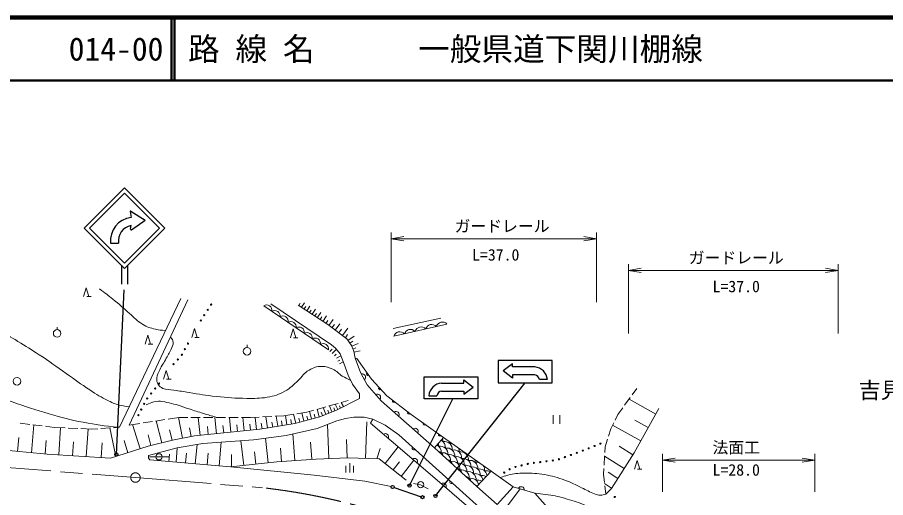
# Model space of a CAD drawing. Units: millimetres, scale not verified. Extents: x 40000 to 680000, y 20000 to 380000.
# Drawn here: x 153410 to 290610, y 304078 to 380000 of the extents above; entities that cross this region are included whole.
import ezdxf
from ezdxf.enums import TextEntityAlignment as Align

# ---------------------------------------------------------------- set-up
doc = ezdxf.new("R2010")
doc.units = ezdxf.units.MM
doc.header["$LTSCALE"] = 1000
doc.linetypes.add('CHAIN', pattern=[18.5, 12, -1.5, 3.5, -1.5])
for name, color, linetype, lineweight in [('M-BMK', 2, 'CHAIN', 13), ('M-STR-HTXT', 7, 'Continuous', 13), ('M-STR-STRC', 7, 'Continuous', 25), ('M-TTL', 2, 'Continuous', 140), ('M-TTL-LINE', 7, 'Continuous', 50), ('M-WORK', 1, 'Continuous', 13)]:
    doc.layers.add(name, color=color, linetype=linetype, lineweight=lineweight)
doc.layers.add('M-BMK-HTXT', color=7, linetype='Continuous')
doc.layers.add('M-TTL-TXT', color=7, linetype='Continuous')
doc.styles.add('ＭＳ ゴシック', font='')
doc.styles.get('ＭＳ ゴシック').set_extended_font_data('MS Gothic')

# ---------------------------------------------------------------- blocks, each defined once
blk = doc.blocks.new('open_arrow')
at = {"color": 0, "linetype": 'Continuous', "lineweight": -2}
blk.add_lwpolyline([(7.5, 1.25), (0, 0), (7.5, -1.25)], dxfattribs=at)

msp = doc.modelspace()

# ---------------------------------------------------------------- linework, layer by layer
at = {"layer": 'M-BMK'}
for p, q in [((128317, 310682), (172069, 307255)), ((172069, 307255), (192149, 305647))]:
    msp.add_line(p, q, dxfattribs=at)
msp.add_circle((172069, 307255), 750, dxfattribs=at)
msp.add_arc((181011, 206269), 100000, 55.19469, 83.60512, dxfattribs=at)
at = {"layer": 'M-STR-HTXT'}
for p, q in [((212463, 335000), (212463, 346000)), ((244898, 335000), (244898, 346000)), ((212463, 345000), (244898, 345000)), ((249989, 330000), (249989, 341000)), ((283099, 330000), (283099, 341000)), ((249989, 340000), (283099, 340000)), ((255369, 305000), (255369, 311000)), ((279420, 305000), (279420, 311000)), ((255369, 310000), (279420, 310000))]:
    msp.add_line(p, q, dxfattribs=at)
at = {"layer": 'M-STR-STRC'}
for p, q in [((171220, 349288), (171378, 348358)), ((171351, 349376), (173584, 347947)), ((171442, 346430), (173584, 347947)), ((171307, 346511), (171378, 347084)), ((168134, 344303), (169405, 344303)), ((169846, 340819), (169846, 337819)), ((170846, 337819), (170846, 340819)), ((169057, 310908), (170279, 336945)), ((237907, 325735), (229407, 325735)), ((229407, 325735), (229407, 322235)), ((231657, 325235), (230157, 324110)), ((231657, 324735), (231657, 325235)), ((237907, 322235), (237907, 325735)), ((231657, 322985), (230157, 324110)), ((235157, 324735), (231657, 324735)), ((217697, 323184), (226197, 323184)), ((217697, 319684), (217697, 323184)), ((223947, 322184), (223947, 322684)), ((223947, 322684), (225447, 321559)), ((226197, 323184), (226197, 319684)), ((235157, 323485), (231657, 323485)), ((231657, 323485), (231657, 322985)), ((237157, 322735), (235907, 322735)), ((219482, 304343), (233638, 322235)), ((220447, 322184), (223947, 322184)), ((223947, 320434), (225447, 321559)), ((229407, 322235), (237907, 322235)), ((215369, 305985), (222197, 319684)), ((226197, 319684), (217697, 319684)), ((218447, 320184), (219697, 320184)), ((220447, 320934), (223947, 320934)), ((223947, 320934), (223947, 320434)), ((212937, 305679), (217198, 304232))]:
    msp.add_line(p, q, dxfattribs=at)
for points in [[(170346, 340319), (176710, 346683), (170346, 353047), (163982, 346683)], [(170346, 341167), (175862, 346683), (170346, 352198), (164831, 346683)]]:
    msp.add_lwpolyline(points, close=True, dxfattribs=at)
for centre in [(169057, 310908), (212700, 305760), (215369, 305985), (219482, 304343), (217434, 304152)]:
    msp.add_circle(centre, 250, dxfattribs=at)
for centre, radius, start, end in [((171305, 349303), 86.3, 57.38076, 189.69095), ((171810, 344687), 3696, 96.70317, 185.95551), ((171810, 344687), 2435, 100.20397, 189.06004), ((171392, 346500), 86.3, 172.87498, 305.31121), ((235032, 322610), 2129, 3.36646, 86.63354), ((235032, 322610), 884, 8.1301, 81.8699), ((220572, 320059), 2129, 93.36646, 176.63354), ((220572, 320059), 884, 98.1301, 171.8699)]:
    msp.add_arc(centre, radius, start, end, dxfattribs=at)
at = {"layer": 'M-TTL'}
msp.add_line((680000, 380000), (40000, 380000), dxfattribs=at)
at = {"layer": 'M-TTL-LINE'}
for p, q in [((177750, 380000), (177750, 370000)), ((178250, 380000), (178250, 370000)), ((40000, 370000), (680000, 370000))]:
    msp.add_line(p, q, dxfattribs=at)
at = {"layer": 'M-WORK'}
for p, q in [((163882, 335859), (164302, 337259)), ((164302, 337259), (164722, 335859)), ((165072, 335859), (164372, 335859)), ((179230, 335561), (169549, 315199)), ((171085, 315540), (180328, 335342)), ((197890, 334450), (198120, 334799)), ((198307, 334175), (198767, 334871)), ((202551, 327449), (192357, 334407)), ((203071, 328229), (193463, 334700)), ((197793, 334514), (202452, 331435)), ((198724, 333899), (198969, 334269)), ((199141, 333623), (199631, 334364)), ((199558, 333348), (199818, 333740)), ((199975, 333072), (200494, 333857)), ((200392, 332796), (200667, 333211)), ((200809, 332520), (201358, 333350)), ((201248, 332231), (201538, 332669)), ((201686, 331941), (202266, 332818)), ((202156, 331630), (202467, 332100)), ((202620, 331311), (203290, 332216)), ((212770, 330826), (220305, 332435)), ((159697, 330645), (159697, 331045)), ((180973, 329405), (181393, 330805)), ((181393, 330805), (181813, 329405)), ((196552, 329358), (196972, 330758)), ((196972, 330758), (197392, 329358)), ((202452, 331435), (205465, 329205)), ((203127, 330935), (203502, 331442)), ((203634, 330560), (204385, 331574)), ((204202, 330140), (204622, 330708)), ((204769, 329720), (205610, 330855)), ((221293, 331521), (212880, 329582)), ((173607, 328354), (174027, 329754)), ((174027, 329754), (174447, 328354)), ((182163, 329405), (181463, 329405)), ((197742, 329358), (197042, 329358)), ((205247, 329366), (205601, 329844)), ((205648, 328938), (206629, 329609)), ((174797, 328354), (174097, 328354)), ((189710, 327813), (189710, 328213)), ((203705, 327693), (203071, 328229)), ((205465, 329205), (206204, 328125)), ((205956, 328488), (206405, 328796)), ((206204, 328125), (206567, 327231)), ((206244, 328028), (207253, 328438)), ((202796, 327200), (203142, 327541)), ((203147, 326844), (203839, 327526)), ((203498, 326488), (203784, 326770)), ((204421, 326798), (203705, 327693)), ((205055, 325173), (204421, 326798)), ((206433, 327562), (206899, 327751)), ((206567, 327231), (206791, 326107)), ((206596, 327088), (207583, 327284)), ((203827, 326116), (204538, 326491)), ((204060, 325674), (204362, 325833)), ((204293, 325231), (204897, 325549)), ((205672, 323449), (205055, 325173)), ((206791, 326107), (207064, 326090)), ((176505, 322795), (176925, 324195)), ((176925, 324195), (177345, 322795)), ((177695, 322795), (176995, 322795)), ((206372, 322002), (205672, 323449)), ((207450, 320490), (206372, 322002)), ((250539, 320307), (251292, 321344)), ((203944, 317965), (207450, 319775)), ((207450, 319775), (207450, 320490)), ((249364, 318689), (250245, 319903)), ((200724, 318031), (202169, 318436)), ((202158, 317253), (201735, 318314)), ((202650, 318570), (204095, 318975)), ((203117, 317635), (202734, 318594)), ((204041, 318015), (203615, 318840)), ((204485, 318245), (204320, 318565)), ((204576, 319109), (205678, 319417)), ((204930, 318474), (204598, 319115)), ((254291, 317277), (250058, 319645)), ((194123, 316933), (195508, 317003)), ((194545, 315357), (194286, 316941)), ((195508, 317003), (197078, 317256)), ((195995, 315593), (195758, 317043)), ((197430, 315844), (197047, 317251)), ((197572, 317336), (199142, 317588)), ((198701, 316191), (198355, 317462)), ((199297, 316353), (199134, 316949)), ((199142, 317588), (200243, 317897)), ((199893, 316516), (199568, 317708)), ((200493, 316679), (200329, 317279)), ((201092, 316843), (200765, 318043)), ((201212, 316876), (203944, 317965)), ((201627, 317041), (201416, 317572)), ((202637, 317444), (202446, 317923)), ((203581, 317820), (203409, 318252)), ((238063, 317127), (238063, 315727)), ((239113, 315727), (239113, 317127)), ((247867, 316337), (248317, 317247)), ((248317, 317247), (249070, 318284)), ((250877, 311175), (254779, 318150)), ((155358, 315649), (153868, 315825)), ((155636, 311174), (156031, 315569)), ((157344, 315414), (155854, 315590)), ((171085, 315540), (172770, 315803)), ((172790, 311784), (171585, 315618)), ((173264, 315880), (174746, 316111)), ((175240, 316188), (176722, 316419)), ((176232, 312742), (175344, 316204)), ((177216, 316496), (178901, 316759)), ((179491, 313471), (178868, 316754)), ((178901, 316759), (180321, 316756)), ((180821, 316755), (182321, 316752)), ((182294, 313926), (182003, 316753)), ((182821, 316751), (184321, 316748)), ((184852, 314189), (184589, 316747)), ((184821, 316747), (186321, 316743)), ((186821, 316742), (188321, 316739)), ((187167, 314427), (186929, 316742)), ((188215, 314534), (188107, 315582)), ((188821, 316738), (190241, 316735)), ((189263, 314642), (189047, 316737)), ((190229, 314741), (190130, 315708)), ((190241, 316735), (191626, 316805)), ((191196, 314840), (190997, 316773)), ((191702, 314892), (197278, 315803)), ((192080, 314954), (191936, 315835)), ((192126, 316831), (193624, 316907)), ((192960, 315098), (192673, 316859)), ((193753, 315227), (193623, 316019)), ((195270, 315475), (195151, 316200)), ((196714, 315711), (196597, 316430)), ((197278, 315803), (201212, 316876)), ((198066, 316018), (197892, 316653)), ((200801, 315011), (203880, 316206)), ((202632, 310263), (202419, 315657)), ((203880, 316206), (205261, 316591)), ((205261, 316591), (206575, 316790)), ((206575, 316790), (208221, 316790)), ((208221, 316790), (209562, 316498)), ((208411, 310277), (208628, 316056)), ((209214, 315847), (209562, 316498)), ((247195, 314979), (247645, 315889)), ((253107, 315160), (250990, 316344)), ((159215, 315192), (157840, 315355)), ((160942, 315108), (159215, 315192)), ((159938, 310837), (160207, 315144)), ((162939, 315009), (161441, 315083)), ((165165, 314900), (163439, 314985)), ((164302, 310564), (164575, 314929)), ((166110, 314964), (165165, 314900)), ((168105, 315100), (166609, 314998)), ((168955, 310579), (168026, 315095)), ((169549, 315199), (168604, 315134)), ((177851, 313157), (177436, 314775)), ((180887, 313736), (180622, 315132)), ((181411, 313836), (191702, 314892)), ((183573, 314058), (183441, 315337)), ((186009, 314308), (185890, 315465)), ((195889, 313909), (200801, 315011)), ((246809, 313790), (247195, 314979)), ((251923, 313044), (247470, 315535)), ((153438, 311371), (153636, 313569)), ((157785, 310981), (157978, 313130)), ((162120, 310700), (162256, 312883)), ((170872, 311181), (170270, 313098)), ((174501, 312298), (174057, 314029)), ((174095, 312194), (177899, 313169)), ((177899, 313169), (181411, 313836)), ((182721, 312635), (190712, 313206)), ((185276, 309095), (185610, 312841)), ((189178, 309167), (188747, 313065)), ((190712, 313206), (195889, 313909)), ((193048, 309595), (192620, 313465)), ((197244, 309946), (196947, 314146)), ((199936, 310136), (199746, 312829)), ((205521, 310377), (205407, 313266)), ((219300, 311978), (220736, 313592)), ((228265, 308285), (220736, 313592)), ((246268, 312126), (246654, 313315)), ((139011, 312706), (158130, 310950)), ((166648, 310417), (166794, 312763)), ((168144, 310324), (174095, 312194)), ((174146, 310737), (178646, 311958)), ((178477, 309702), (178679, 311963)), ((178646, 311958), (182721, 312635)), ((181530, 309429), (181802, 312482)), ((195144, 309797), (194995, 311897)), ((210235, 310209), (210727, 311839)), ((211512, 309459), (213600, 312090)), ((219300, 311978), (226035, 305856)), ((246222, 311204), (246268, 312126)), ((250657, 310829), (248505, 312199)), ((158130, 310950), (168144, 310324)), ((174146, 310338), (174146, 310737)), ((174318, 310073), (174146, 310338)), ((175795, 310529), (174289, 310538)), ((175795, 310529), (177312, 310521)), ((177346, 309803), (177447, 310933)), ((180003, 309566), (180140, 311092)), ((183403, 309262), (183570, 311135)), ((187229, 308952), (187226, 310920)), ((191113, 309381), (190899, 311316)), ((200588, 310182), (194402, 309744)), ((205632, 310381), (200588, 310182)), ((210584, 310196), (205632, 310381)), ((214832, 306824), (210584, 310196)), ((246121, 309207), (246196, 310705)), ((249287, 308677), (246194, 310646)), ((247276, 305517), (250877, 311175)), ((187075, 308935), (174318, 310073)), ((194402, 309744), (187075, 308935)), ((187075, 308935), (200289, 307640)), ((205321, 308053), (205321, 309103)), ((205921, 308053), (205921, 309553)), ((206521, 308053), (206521, 309103)), ((212780, 308452), (213787, 309721)), ((214048, 307446), (216062, 309982)), ((246049, 307785), (246095, 308707)), ((250919, 308555), (251339, 309955)), ((251339, 309955), (251759, 308555)), ((200289, 307640), (208323, 306670)), ((226035, 305856), (228265, 308285)), ((231734, 305803), (228265, 308285)), ((246189, 306458), (246049, 307785)), ((248303, 307130), (246756, 308115)), ((252109, 308555), (251409, 308555)), ((208323, 306670), (212463, 305840)), ((217134, 306116), (215993, 306337)), ((217134, 306116), (218330, 305494)), ((247318, 305583), (246207, 306290)), ((246382, 304634), (246242, 305961)), ((226035, 305856), (229245, 302995)), ((229245, 302995), (231734, 305803)), ((230368, 302158), (232839, 305471)), ((246382, 304634), (247276, 305517))]:
    msp.add_line(p, q, dxfattribs=at)
for points in [[(219300, 311978), (210917, 319381), (208707, 321890), (207651, 323841), (206791, 326107)], [(207064, 326090), (209347, 322791), (211776, 320182), (215619, 317236), (220736, 313592)], [(244869, 288160), (238716, 292281), (232086, 297090), (225933, 301540), (219362, 307155), (209214, 315847)], [(209562, 316498), (211526, 315515), (213676, 314021), (226460, 302503), (231218, 298700), (240418, 291950), (244869, 288160)], [(255369, 286399), (248948, 289236), (235179, 304767), (231734, 305803)]]:
    msp.add_lwpolyline(points, dxfattribs=at)
for centre, radius in [((183483, 333761), 100), ((184025, 334601), 100), ((182399, 332080), 100), ((182941, 332920), 100), ((159697, 330045), 600), ((180372, 328427), 100), ((179410, 326673), 100), ((179891, 327550), 100), ((189710, 327213), 600), ((178093, 325177), 100), ((178775, 325908), 100), ((153353, 322474), 600), ((175175, 321331), 100), ((175793, 322117), 100), ((173939, 319758), 100), ((174557, 320545), 100), ((173453, 318887), 100), ((172527, 317114), 100), ((172990, 318001), 100), ((242758, 311506), 100), ((243687, 311876), 100), ((244616, 312245), 100), ((245545, 312615), 100), ((175795, 310529), 500), ((238994, 310152), 100), ((239936, 310488), 100), ((240878, 310824), 100), ((241820, 311160), 100), ((232119, 308926), 100), ((233089, 309168), 100), ((234059, 309411), 100), ((235044, 309574), 100), ((236037, 309698), 100), ((237029, 309823), 100), ((238021, 309948), 100), ((230346, 308043), 100), ((231197, 308568), 100), ((217134, 306116), 500), ((247806, 304185), 100)]:
    msp.add_circle(centre, radius, dxfattribs=at)
for centre, radius, start, end in [((192800, 333687), 845, 349.78016, 121.58372), ((194074, 332817), 845, 349.78016, 121.58372), ((195348, 331948), 845, 349.78016, 121.58372), ((196623, 331078), 845, 349.78016, 121.58372), ((197897, 330208), 845, 349.78016, 121.58372), ((215515, 329681), 995, 42.82472, 163.12812), ((217198, 330069), 995, 42.82472, 163.12812), ((218880, 330456), 995, 42.82472, 163.12812), ((220563, 330844), 995, 42.82472, 163.12812), ((199171, 329338), 845, 349.78016, 121.58372), ((200445, 328468), 845, 349.78016, 121.58372), ((213832, 329293), 995, 42.82472, 163.12812), ((201719, 327599), 845, 349.78016, 121.58372), ((208818, 323655), 256, 137.36954, 292.00877), ((207907, 323132), 512, 311.08563, 105.72486), ((210743, 321374), 256, 145.64305, 300.28229), ((210293, 319919), 512, 324.0589, 118.69813), ((212940, 319361), 256, 155.19797, 309.83721), ((213229, 317189), 512, 331.23322, 125.87245), ((215321, 317535), 256, 155.19797, 309.83721), ((217754, 315784), 256, 157.22715, 311.86638), ((211567, 313683), 512, 332.10224, 126.74147), ((216227, 314542), 512, 331.23322, 125.87245), ((220198, 314044), 256, 157.22715, 311.86638), ((219811, 312017), 1250, 354.59851, 64.86242), ((219407, 313060), 1250, 354.59851, 17.57919), ((220887, 311714), 1250, 354.59851, 100.85871), ((220483, 312757), 1250, 354.59851, 6.30417), ((216043, 311889), 250, 137.97829, 317.97829), ((219138, 311277), 1250, 354.59851, 64.37746), ((218735, 312320), 1250, 354.59851, 17.03617), ((220214, 310974), 1250, 354.59851, 100.85871), ((221291, 310672), 1250, 354.59851, 100.85871), ((221963, 311412), 1250, 85.51021, 100.85871), ((222367, 310369), 1250, 354.59851, 100.85871), ((221963, 311412), 1250, 354.59851, 24.13075), ((216124, 309780), 512, 332.10224, 126.74147), ((219542, 310234), 1250, 22.14286, 73.31457), ((220618, 309932), 1250, 354.59851, 100.85871), ((221022, 308889), 1250, 22.14323, 73.31419), ((221694, 309629), 1250, 354.59851, 100.85871), ((222771, 309326), 1250, 354.59851, 100.85871), ((223443, 310066), 1250, 354.59851, 100.85871), ((223847, 309024), 1250, 354.59851, 100.85871), ((223040, 311109), 1250, 354.59851, 358.99894), ((224520, 309764), 1250, 95.41712, 100.85871), ((222098, 308587), 1250, 354.59851, 100.85871), ((222502, 307544), 1250, 22.1436, 73.31382), ((223174, 308284), 1250, 354.59851, 100.85871), ((224251, 307981), 1250, 354.59851, 100.85871), ((224923, 308721), 1250, 354.59851, 100.85871), ((225327, 307679), 1250, 354.59851, 100.85871), ((224520, 309764), 1250, 354.59851, 14.22383), ((226000, 308419), 1250, 71.71403, 100.85871), ((226000, 308419), 1250, 354.59851, 37.92693), ((223578, 307241), 1250, 354.59851, 100.85871), ((223982, 306199), 1250, 22.14397, 73.31345), ((224654, 306939), 1250, 354.59851, 100.85871), ((225731, 306636), 1250, 10.46951, 100.85871), ((226403, 307376), 1250, 10.18702, 100.85871), ((226807, 306333), 1250, 58.78074, 100.85871), ((227480, 307073), 1250, 58.5511, 100.85871), ((220683, 305879), 512, 332.16499, 126.80422), ((221986, 306534), 250, 137.97829, 317.97829), ((225058, 305896), 1250, 10.75095, 100.85871), ((225462, 304853), 1250, 59.24057, 73.31308), ((226134, 305593), 1250, 59.01056, 100.85871), ((233017, 305300), 512, 355.95076, 150.58999)]:
    msp.add_arc(centre, radius, start, end, dxfattribs=at)
for points, knots in [([(166364, 337104), (167409, 336316), (167687, 336100), (168515, 335431), (169557, 334589), (170099, 334066), (171123, 333201), (171920, 332528), (172288, 332041), (173174, 331489), (173901, 331036), (174388, 330893), (175225, 330712), (175843, 330579), (176099, 330550), (176833, 330519)], [0, 0, 0, 0, 1, 1, 1, 2, 2, 2, 3, 3, 3, 4, 4, 4, 5, 5, 5, 5]), ([(144582, 333578), (145260, 333405), (145466, 333343), (146016, 333140), (146751, 332870), (147147, 332671), (147828, 332284), (148816, 331722), (149313, 331314), (150277, 330711), (151517, 329937), (152237, 329545), (153483, 328780), (154810, 327964), (155566, 327526), (156868, 326669), (158562, 325554), (159464, 324861), (161129, 323702), (162583, 322691), (163367, 322079), (164852, 321114), (165972, 320386), (166604, 319976), (167799, 319381), (168548, 319009), (168996, 318838), (169810, 318645), (170300, 318528), (170487, 318490), (171079, 318417)], [0, 0, 0, 0, 1, 1, 1, 2, 2, 2, 3, 3, 3, 4, 4, 4, 5, 5, 5, 6, 6, 6, 7, 7, 7, 8, 8, 8, 9, 9, 9, 10, 10, 10, 10]), ([(140845, 329601), (141036, 329004), (141081, 328842), (141223, 328352), (141584, 327105), (141399, 326262), (142029, 325126), (142472, 324328), (142729, 323844), (143418, 323245), (144487, 322315), (145357, 322180), (146643, 321587), (148919, 320538), (150242, 320053), (152602, 319213), (154854, 318411), (156128, 317989), (158426, 317331), (160507, 316736), (161678, 316402), (163802, 315987), (166026, 315553), (166829, 315476), (169549, 315199)], [0, 0, 0, 0, 1, 1, 1, 2, 2, 2, 3, 3, 3, 4, 4, 4, 5, 5, 5, 6, 6, 6, 7, 7, 7, 8, 8, 8, 8]), ([(177576, 329445), (177786, 329268), (177895, 329137), (177993, 328881), (178144, 328483), (177956, 328206), (177813, 327805), (177563, 327102), (177303, 326759), (176947, 326103), (176556, 325381), (176246, 325026), (175902, 324281), (175679, 323799), (175512, 323525), (175454, 322997), (175408, 322580), (175450, 322300), (175677, 321948), (175873, 321645), (176058, 321508), (176385, 321355), (177019, 321059), (177464, 321192), (178155, 321081), (179085, 320931), (179605, 320836), (180536, 320691), (182202, 320432), (183131, 320246), (184808, 320071), (186703, 319872), (187771, 319777), (189676, 319772), (190938, 319769), (191659, 319734), (192902, 319951), (194032, 320149), (194668, 320365), (195680, 320907), (196602, 321401), (196982, 321892), (197770, 322580), (198479, 323198), (198678, 323799), (199503, 324252), (200215, 324644), (200691, 324818), (201504, 324820), (202214, 324821), (202616, 324658), (203266, 324372), (203923, 324081), (204142, 323665), (204759, 323296), (205257, 322999), (205448, 322903), (206077, 322613)], [0, 0, 0, 0, 1, 1, 1, 2, 2, 2, 3, 3, 3, 4, 4, 4, 5, 5, 5, 6, 6, 6, 7, 7, 7, 8, 8, 8, 9, 9, 9, 10, 10, 10, 11, 11, 11, 12, 12, 12, 13, 13, 13, 14, 14, 14, 15, 15, 15, 16, 16, 16, 17, 17, 17, 18, 18, 18, 19, 19, 19, 19]), ([(173787, 318757), (174268, 319018), (174498, 319084), (174982, 319205), (176038, 319469), (176694, 319191), (177759, 318966), (178871, 318731), (179452, 318438), (180537, 318100), (181435, 317819), (181937, 317658), (182837, 317383), (183664, 317130), (183926, 317052), (184957, 316746)], [0, 0, 0, 0, 1, 1, 1, 2, 2, 2, 3, 3, 3, 4, 4, 4, 5, 5, 5, 5]), ([(229719, 307244), (230253, 307453), (230435, 307500), (230905, 307625), (231898, 307890), (232489, 307934), (233517, 307940), (234769, 307946), (235480, 307923), (236714, 307712), (238003, 307492), (238716, 307282), (239944, 306834), (240996, 306451), (241540, 306124), (242556, 305653), (243367, 305277), (243787, 304985), (244626, 304677), (244982, 304547), (245190, 304441), (245569, 304450), (245895, 304457), (246049, 304507), (246382, 304634)], [0, 0, 0, 0, 1, 1, 1, 2, 2, 2, 3, 3, 3, 4, 4, 4, 5, 5, 5, 6, 6, 6, 7, 7, 7, 8, 8, 8, 8]), ([(235179, 304767), (235989, 304702), (236219, 304672), (236882, 304581), (238063, 304419), (238725, 304297), (239874, 303979), (241060, 303651), (241724, 303450), (242865, 302988), (244087, 302493), (244735, 302131), (245922, 301557), (247499, 300794), (248321, 300235), (249937, 299557), (251630, 298848), (252616, 298527), (254392, 298062), (256023, 297634), (256958, 297439), (258635, 297265), (260126, 297110), (260975, 297142), (262472, 297216), (263878, 297286), (264670, 297371), (266049, 297655), (267286, 297910), (267987, 298093), (269137, 298614), (270055, 299030), (270528, 299379), (271284, 300045), (271833, 300529), (272034, 300739), (272584, 301394)], [0, 0, 0, 0, 1, 1, 1, 2, 2, 2, 3, 3, 3, 4, 4, 4, 5, 5, 5, 6, 6, 6, 7, 7, 7, 8, 8, 8, 9, 9, 9, 10, 10, 10, 11, 11, 11, 12, 12, 12, 12])]:
    msp.add_open_spline(points, degree=3, knots=knots, dxfattribs=at)

# ---------------------------------------------------------------- block references
at = {"layer": 'M-STR-HTXT', "xscale": 267, "yscale": 267}
for p in [(212463, 345000), (249989, 340000), (255369, 310000)]:
    msp.add_blockref('open_arrow', p, dxfattribs=at)
at = {"layer": 'M-STR-HTXT', "xscale": 267, "yscale": 267, "rotation": 180}
for p in [(244898, 345000), (283099, 340000), (279420, 310000)]:
    msp.add_blockref('open_arrow', p, dxfattribs=at)

# ---------------------------------------------------------------- texts
at = {"layer": 'M-BMK-HTXT', "style": 'ＭＳ ゴシック'}
msp.add_text('吉見下', height=2566, dxfattribs=at).set_placement((286344, 321059), align=Align.MIDDLE_LEFT)
at = {"layer": 'M-STR-HTXT', "style": 'ＭＳ ゴシック'}
for s, p in [('ガードレール', (230000, 347000)), ('ガードレール', (267000, 342000)), ('法面工', (267000, 312000))]:
    msp.add_text(s, height=1833, dxfattribs=at).set_placement(p, align=Align.MIDDLE_CENTER)
for s, p in [('L=37.0', (229000, 341000)), ('L=37.0', (267000, 336000)), ('L=28.0', (267000, 307000))]:
    msp.add_text(s, height=1833, dxfattribs=at).set_placement(p, align=Align.BOTTOM_CENTER)
at = {"layer": 'M-TTL-TXT', "style": 'ＭＳ ゴシック'}
for s, p in [('路 線 名', (180380, 375000)), ('一般県道下関川棚線', (216734, 375000)), ('014-00', (161521, 375000))]:
    msp.add_text(s, height=3666, dxfattribs=at).set_placement(p, align=Align.MIDDLE_LEFT)

doc.saveas('drawing.dxf')
